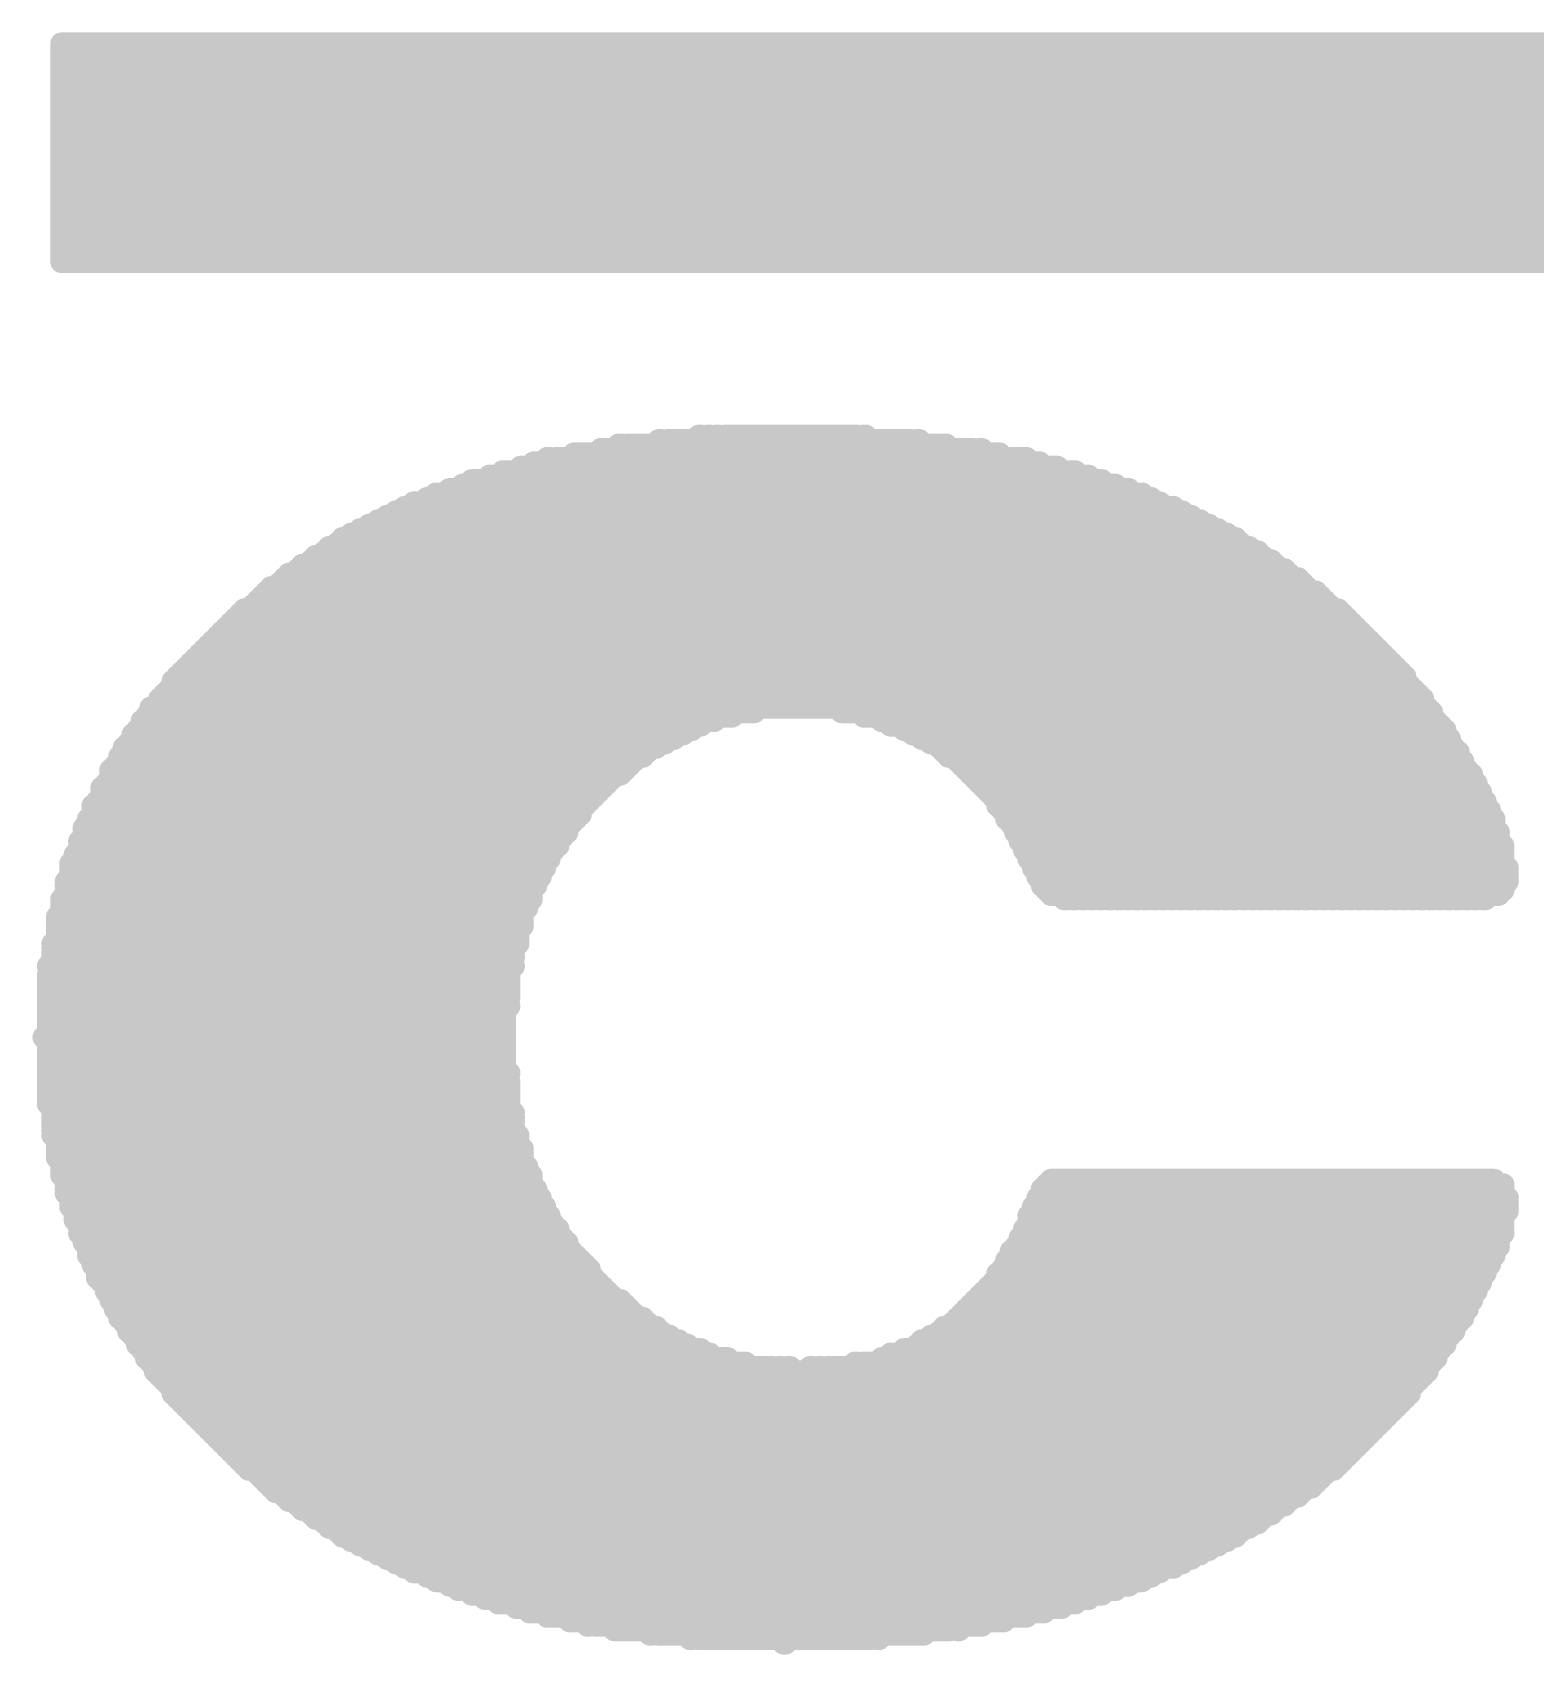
# Model space of a CAD drawing. Extents: x 0 to 127, y 0 to 167.
# Drawn here: x 44.262 to 47.688, y 92.685 to 96.383 of the extents above; entities that cross this region are included whole.
import ezdxf

# ---------------------------------------------------------------- set-up
doc = ezdxf.new("R2010")
doc.units = 0
doc.layers.add('2D_LINE_126', color=222, linetype='CONTINUOUS')

# ---------------------------------------------------------------- blocks, each defined once
blk = doc.blocks.new('SMOOTH_0$0508')
at = {"const_width": 0.0254}
blk.add_lwpolyline([(-0.0127, 0, 1), (0.0127, 0, 1)], format="xyb", close=True, dxfattribs=at)
blk = doc.blocks.new('DRAWING_3017')
at = {"layer": '2D_LINE_126', "const_width": 0.0508}
for points in [[(-1.64592, 3.64744), (8.5598, 3.64744)], [(-1.64592, 3.63728), (8.5598, 3.63728)], [(-1.64592, 3.62712), (8.5598, 3.62712)], [(-1.64592, 3.61696), (8.5598, 3.61696)], [(-1.64592, 3.6068), (8.5598, 3.6068)], [(-1.64592, 3.59664), (8.5598, 3.59664)], [(-1.64592, 3.58648), (8.5598, 3.58648)], [(-1.64592, 3.57632), (8.5598, 3.57632)], [(-1.64592, 3.56616), (8.5598, 3.56616)], [(-1.64592, 3.556), (8.5598, 3.556)], [(-1.64592, 3.54584), (8.5598, 3.54584)], [(-1.64592, 3.53568), (8.5598, 3.53568)], [(-1.64592, 3.52552), (8.5598, 3.52552)], [(-1.64592, 3.51536), (8.5598, 3.51536)], [(-1.64592, 3.5052), (8.5598, 3.5052)], [(-1.64592, 3.49504), (8.5598, 3.49504)], [(-1.64592, 3.48488), (8.5598, 3.48488)], [(-1.64592, 3.47472), (8.5598, 3.47472)], [(-1.64592, 3.46456), (8.5598, 3.46456)], [(-1.64592, 3.4544), (8.5598, 3.4544)], [(-1.64592, 3.44424), (8.5598, 3.44424)], [(-1.64592, 3.43408), (8.5598, 3.43408)], [(-1.64592, 3.42392), (8.5598, 3.42392)], [(-1.64592, 3.41376), (8.5598, 3.41376)], [(-1.64592, 3.4036), (8.5598, 3.4036)], [(-1.64592, 3.39344), (8.5598, 3.39344)], [(-1.64592, 3.38328), (8.5598, 3.38328)], [(-1.64592, 3.37312), (8.5598, 3.37312)], [(-1.64592, 3.36296), (8.5598, 3.36296)], [(-1.64592, 3.3528), (8.5598, 3.3528)], [(-1.64592, 3.34264), (8.5598, 3.34264)], [(-1.64592, 3.33248), (8.5598, 3.33248)], [(-1.64592, 3.32232), (8.5598, 3.32232)], [(-1.64592, 3.31216), (8.5598, 3.31216)], [(-1.64592, 3.302), (8.5598, 3.302)], [(-1.64592, 3.29184), (8.5598, 3.29184)], [(-1.64592, 3.28168), (8.5598, 3.28168)], [(-1.64592, 3.27152), (8.5598, 3.27152)], [(-1.64592, 3.26136), (8.5598, 3.26136)], [(-1.64592, 3.2512), (8.5598, 3.2512)], [(-1.64592, 3.24104), (8.5598, 3.24104)], [(-1.64592, 3.23088), (8.5598, 3.23088)], [(-1.64592, 3.22072), (8.5598, 3.22072)], [(-1.64592, 3.21056), (8.5598, 3.21056)], [(-1.64592, 3.2004), (8.5598, 3.2004)], [(-1.64592, 3.19024), (8.5598, 3.19024)], [(-1.64592, 3.18008), (8.5598, 3.18008)], [(-1.64592, 3.16992), (8.5598, 3.16992)], [(-1.64592, 3.15976), (8.5598, 3.15976)], [(-1.64592, 3.1496), (8.54964, 3.1496)], [(-0.19304, 2.75336), (-0.18796, 2.75336)], [(-0.17272, 2.75336), (-0.16764, 2.75336)], [(-0.1524, 2.75336), (-0.14732, 2.75336)], [(-0.13208, 2.75336), (0.16764, 2.75336)], [(0.18288, 2.75336), (0.18796, 2.75336)], [(-0.47752, 2.71272), (0.49276, 2.71272)], [(-0.41656, 2.72288), (0.4318, 2.72288)], [(-0.37592, 2.73304), (-0.37084, 2.73304)], [(-0.3556, 2.73304), (0.37084, 2.73304)], [(-0.28448, 2.7432), (-0.2794, 2.7432)], [(-0.26416, 2.7432), (0.28956, 2.7432)], [(0.3048, 2.7432), (0.30988, 2.7432)], [(0.44704, 2.72288), (0.45212, 2.72288)], [(-0.59944, 2.68224), (0.62484, 2.68224)], [(-0.56896, 2.6924), (0.5842, 2.6924)], [(-0.53848, 2.70256), (-0.5334, 2.70256)], [(-0.51816, 2.70256), (0.55372, 2.70256)], [(-0.73152, 2.6416), (0.75692, 2.6416)], [(-0.7112, 2.65176), (0.72644, 2.65176)], [(-0.67056, 2.66192), (0.69596, 2.66192)], [(-0.64008, 2.67208), (0.66548, 2.67208)], [(-0.84328, 2.60096), (0.85852, 2.60096)], [(-0.8128, 2.61112), (0.8382, 2.61112)], [(-0.79248, 2.62128), (0.81788, 2.62128)], [(-0.762, 2.63144), (0.7874, 2.63144)], [(-0.90424, 2.57048), (0.92964, 2.57048)], [(-0.88392, 2.58064), (0.90932, 2.58064)], [(-0.8636, 2.5908), (0.889, 2.5908)], [(-0.98552, 2.52984), (1.01092, 2.52984)], [(-0.9652, 2.54), (0.9906, 2.54)], [(-0.94488, 2.55016), (0.97028, 2.55016)], [(-0.92456, 2.56032), (0.94996, 2.56032)], [(-1.03632, 2.49936), (1.06172, 2.49936)], [(-1.016, 2.50952), (1.0414, 2.50952)], [(-1.00584, 2.51968), (1.03124, 2.51968)], [(-1.09728, 2.45872), (1.12268, 2.45872)], [(-1.07696, 2.46888), (1.11252, 2.46888)], [(-1.0668, 2.47904), (1.0922, 2.47904)], [(-1.04648, 2.4892), (1.08204, 2.4892)], [(-1.14808, 2.41808), (1.18364, 2.41808)], [(-1.13792, 2.42824), (1.17348, 2.42824)], [(-1.12776, 2.4384), (1.15316, 2.4384)], [(-1.10744, 2.44856), (1.143, 2.44856)], [(-1.18872, 2.3876), (1.22428, 2.3876)], [(-1.17856, 2.39776), (1.21412, 2.39776)], [(-1.1684, 2.40792), (1.1938, 2.40792)], [(-1.23952, 2.34696), (1.27508, 2.34696)], [(-1.22936, 2.35712), (1.26492, 2.35712)], [(-1.20904, 2.36728), (1.2446, 2.36728)], [(-1.19888, 2.37744), (1.23444, 2.37744)], [(-1.28016, 2.30632), (1.31572, 2.30632)], [(-1.27, 2.31648), (1.30556, 2.31648)], [(-1.25984, 2.32664), (1.2954, 2.32664)], [(-1.24968, 2.3368), (1.28524, 2.3368)], [(-1.31064, 2.27584), (1.3462, 2.27584)], [(-1.30048, 2.286), (1.33604, 2.286)], [(-1.29032, 2.29616), (1.32588, 2.29616)], [(-1.35128, 2.2352), (1.38684, 2.2352)], [(-1.34112, 2.24536), (1.37668, 2.24536)], [(-1.33096, 2.25552), (1.36652, 2.25552)], [(-1.3208, 2.26568), (1.35636, 2.26568)], [(-1.39192, 2.19456), (1.41732, 2.19456)], [(-1.38176, 2.20472), (1.41732, 2.20472)], [(-1.3716, 2.21488), (1.40716, 2.21488)], [(-1.36144, 2.22504), (1.397, 2.22504)], [(-1.41224, 2.16408), (1.4478, 2.16408)], [(-1.40208, 2.17424), (1.43764, 2.17424)], [(-1.39192, 2.1844), (1.42748, 2.1844)], [(-1.44272, 2.1336), (1.46812, 2.1336)], [(-1.44272, 2.12344), (-0.06604, 2.12344)], [(-1.4224, 2.15392), (1.45796, 2.15392)], [(-1.4224, 2.14376), (1.45796, 2.14376)], [(0.13208, 2.12344), (1.47828, 2.12344)], [(-1.4732, 2.0828), (-0.20828, 2.0828)], [(-1.46304, 2.10312), (-0.15748, 2.10312)], [(-1.46304, 2.09296), (-0.18796, 2.09296)], [(-1.45288, 2.11328), (-0.11684, 2.11328)], [(0.18288, 2.11328), (1.47828, 2.11328)], [(0.22352, 2.10312), (1.48844, 2.10312)], [(0.24384, 2.09296), (1.4986, 2.09296)], [(0.27432, 2.0828), (1.50876, 2.0828)], [(-1.49352, 2.05232), (-0.26924, 2.05232)], [(-1.48336, 2.07264), (-0.2286, 2.07264)], [(-1.48336, 2.06248), (-0.24892, 2.06248)], [(0.29464, 2.07264), (1.50876, 2.07264)], [(0.31496, 2.06248), (1.51892, 2.06248)], [(0.33528, 2.05232), (1.51892, 2.05232)], [(-1.51384, 2.02184), (-0.32004, 2.02184)], [(-1.51384, 2.01168), (-0.34036, 2.01168)], [(-1.50368, 2.04216), (-0.28956, 2.04216)], [(-1.50368, 2.032), (-0.30988, 2.032)], [(0.3556, 2.04216), (1.52908, 2.04216)], [(0.36576, 2.032), (1.53924, 2.032)], [(0.37592, 2.02184), (1.53924, 2.02184)], [(0.39624, 2.01168), (1.5494, 2.01168)], [(-1.53416, 1.99136), (-0.36068, 1.99136)], [(-1.53416, 1.9812), (-0.37084, 1.9812)], [(-1.524, 2.00152), (-0.35052, 2.00152)], [(0.4064, 2.00152), (1.5494, 2.00152)], [(0.41656, 1.99136), (1.55956, 1.99136)], [(0.42672, 1.9812), (1.56972, 1.9812)], [(-1.55448, 1.95072), (-0.41148, 1.95072)], [(-1.55448, 1.94056), (-0.42164, 1.94056)], [(-1.54432, 1.96088), (-0.40132, 1.96088)], [(-1.53416, 1.97104), (-0.39116, 1.97104)], [(0.43688, 1.97104), (1.56972, 1.97104)], [(0.44704, 1.96088), (1.57988, 1.96088)], [(0.4572, 1.95072), (1.57988, 1.95072)], [(0.46736, 1.94056), (1.59004, 1.94056)], [(-1.5748, 1.91008), (-0.45212, 1.91008)], [(-1.5748, 1.89992), (-0.46228, 1.89992)], [(-1.56464, 1.92024), (-0.44196, 1.92024)], [(-1.55448, 1.9304), (-0.4318, 1.9304)], [(0.47752, 1.9304), (1.59004, 1.9304)], [(0.48768, 1.92024), (1.6002, 1.92024)], [(0.48768, 1.91008), (1.6002, 1.91008)], [(0.49784, 1.89992), (1.61036, 1.89992)], [(-1.58496, 1.8796), (-0.47244, 1.8796)], [(-1.58496, 1.86944), (-0.4826, 1.86944)], [(-1.5748, 1.88976), (-0.46228, 1.88976)], [(0.508, 1.88976), (1.61036, 1.88976)], [(0.508, 1.8796), (1.62052, 1.8796)], [(0.51816, 1.86944), (1.62052, 1.86944)], [(-1.60528, 1.8288), (-0.51308, 1.8288)], [(-1.59512, 1.85928), (-0.49276, 1.85928)], [(-1.59512, 1.84912), (-0.49276, 1.84912)], [(-1.59512, 1.83896), (-0.50292, 1.83896)], [(0.52832, 1.85928), (1.62052, 1.85928)], [(0.52832, 1.84912), (1.63068, 1.84912)], [(0.53848, 1.83896), (1.63068, 1.83896)], [(0.53848, 1.8288), (1.63068, 1.8288)], [(-1.61544, 1.79832), (-0.5334, 1.79832)], [(-1.61544, 1.78816), (-0.5334, 1.78816)], [(-1.60528, 1.81864), (-0.51308, 1.81864)], [(-1.60528, 1.80848), (-0.52324, 1.80848)], [(0.54864, 1.81864), (1.64084, 1.81864)], [(0.54864, 1.80848), (1.64084, 1.80848)], [(0.5588, 1.79832), (1.64084, 1.79832)], [(0.5588, 1.78816), (1.64084, 1.78816)], [(-1.6256, 1.778), (-0.54356, 1.778)], [(-1.6256, 1.76784), (-0.54356, 1.76784)], [(-1.6256, 1.75768), (-0.55372, 1.75768)], [(0.56896, 1.778), (1.64084, 1.778)], [(0.56896, 1.76784), (1.651, 1.76784)], [(0.57912, 1.75768), (1.651, 1.75768)], [(-1.63576, 1.73736), (-0.56388, 1.73736)], [(-1.63576, 1.7272), (-0.56388, 1.7272)], [(-1.63576, 1.71704), (-0.57404, 1.71704)], [(-1.6256, 1.74752), (-0.55372, 1.74752)], [(0.57912, 1.74752), (1.651, 1.74752)], [(0.58928, 1.73736), (1.651, 1.73736)], [(0.58928, 1.7272), (1.64084, 1.7272)], [(0.59944, 1.71704), (1.64084, 1.71704)], [(-1.64592, 1.69672), (-0.57404, 1.69672)], [(-1.64592, 1.68656), (-0.5842, 1.68656)], [(-1.64592, 1.6764), (-0.5842, 1.6764)], [(-1.63576, 1.70688), (-0.57404, 1.70688)], [(0.6096, 1.70688), (1.63068, 1.70688)], [(0.64008, 1.69672), (0.64516, 1.69672)], [(0.6604, 1.69672), (0.66548, 1.69672)], [(0.68072, 1.69672), (0.6858, 1.69672)], [(0.70104, 1.69672), (0.70612, 1.69672)], [(0.72136, 1.69672), (0.72644, 1.69672)], [(0.74168, 1.69672), (0.74676, 1.69672)], [(0.762, 1.69672), (0.76708, 1.69672)], [(0.78232, 1.69672), (0.7874, 1.69672)], [(0.80264, 1.69672), (0.80772, 1.69672)], [(0.82296, 1.69672), (0.82804, 1.69672)], [(0.84328, 1.69672), (0.84836, 1.69672)], [(0.8636, 1.69672), (0.86868, 1.69672)], [(0.88392, 1.69672), (0.889, 1.69672)], [(0.90424, 1.69672), (0.90932, 1.69672)], [(0.92456, 1.69672), (0.92964, 1.69672)], [(0.94488, 1.69672), (0.94996, 1.69672)], [(0.9652, 1.69672), (0.97028, 1.69672)], [(0.98552, 1.69672), (0.9906, 1.69672)], [(1.00584, 1.69672), (1.01092, 1.69672)], [(1.02616, 1.69672), (1.03124, 1.69672)], [(1.04648, 1.69672), (1.05156, 1.69672)], [(1.0668, 1.69672), (1.07188, 1.69672)], [(1.08712, 1.69672), (1.0922, 1.69672)], [(1.10744, 1.69672), (1.11252, 1.69672)], [(1.12776, 1.69672), (1.13284, 1.69672)], [(1.14808, 1.69672), (1.15316, 1.69672)], [(1.1684, 1.69672), (1.17348, 1.69672)], [(1.18872, 1.69672), (1.1938, 1.69672)], [(1.20904, 1.69672), (1.21412, 1.69672)], [(1.22936, 1.69672), (1.23444, 1.69672)], [(1.24968, 1.69672), (1.25476, 1.69672)], [(1.27, 1.69672), (1.27508, 1.69672)], [(1.29032, 1.69672), (1.2954, 1.69672)], [(1.31064, 1.69672), (1.31572, 1.69672)], [(1.33096, 1.69672), (1.33604, 1.69672)], [(1.35128, 1.69672), (1.35636, 1.69672)], [(1.3716, 1.69672), (1.37668, 1.69672)], [(1.39192, 1.69672), (1.397, 1.69672)], [(1.41224, 1.69672), (1.41732, 1.69672)], [(1.43256, 1.69672), (1.43764, 1.69672)], [(1.45288, 1.69672), (1.45796, 1.69672)], [(1.4732, 1.69672), (1.47828, 1.69672)], [(1.49352, 1.69672), (1.4986, 1.69672)], [(1.51384, 1.69672), (1.51892, 1.69672)], [(1.53416, 1.69672), (1.53924, 1.69672)], [(1.55448, 1.69672), (1.55956, 1.69672)], [(1.5748, 1.69672), (1.57988, 1.69672)], [(1.59512, 1.69672), (1.6002, 1.69672)], [(-1.65608, 1.65608), (-0.59436, 1.65608)], [(-1.65608, 1.64592), (-0.59436, 1.64592)], [(-1.64592, 1.66624), (-0.59436, 1.66624)], [(-1.65608, 1.63576), (-0.59436, 1.63576)], [(-1.65608, 1.6256), (-0.60452, 1.6256)], [(-1.65608, 1.61544), (-0.60452, 1.61544)], [(-1.65608, 1.60528), (-0.60452, 1.60528)], [(-1.66624, 1.59512), (-0.60452, 1.59512)], [(-1.66624, 1.58496), (-0.61468, 1.58496)], [(-1.66624, 1.5748), (-0.61468, 1.5748)], [(-1.6764, 1.54432), (-0.61468, 1.54432)], [(-1.66624, 1.56464), (-0.61468, 1.56464)], [(-1.66624, 1.55448), (-0.62484, 1.55448)], [(-1.66624, 1.53416), (-0.62484, 1.53416)], [(-1.6764, 1.524), (-0.62484, 1.524)], [(-1.6764, 1.51384), (-0.62484, 1.51384)], [(-1.6764, 1.50368), (-0.62484, 1.50368)], [(-1.6764, 1.49352), (-0.62484, 1.49352)], [(-1.6764, 1.48336), (-0.62484, 1.48336)], [(-1.6764, 1.4732), (-0.62484, 1.4732)], [(-1.6764, 1.46304), (-0.635, 1.46304)], [(-1.6764, 1.45288), (-0.62484, 1.45288)], [(-1.6764, 1.44272), (-0.635, 1.44272)], [(-1.6764, 1.43256), (-0.635, 1.43256)], [(-1.6764, 1.4224), (-0.635, 1.4224)], [(-1.68656, 1.38176), (-0.635, 1.38176)], [(-1.6764, 1.41224), (-0.635, 1.41224)], [(-1.6764, 1.40208), (-0.635, 1.40208)], [(-1.6764, 1.39192), (-0.635, 1.39192)], [(-1.6764, 1.3716), (-0.635, 1.3716)], [(-1.6764, 1.36144), (-0.635, 1.36144)], [(-1.6764, 1.35128), (-0.635, 1.35128)], [(-1.6764, 1.34112), (-0.635, 1.34112)], [(-1.6764, 1.33096), (-0.635, 1.33096)], [(-1.6764, 1.3208), (-0.635, 1.3208)], [(-1.6764, 1.31064), (-0.635, 1.31064)], [(-1.6764, 1.30048), (-0.62484, 1.30048)], [(-1.6764, 1.29032), (-0.635, 1.29032)], [(-1.6764, 1.28016), (-0.62484, 1.28016)], [(-1.6764, 1.27), (-0.62484, 1.27)], [(-1.6764, 1.25984), (-0.62484, 1.25984)], [(-1.6764, 1.24968), (-0.62484, 1.24968)], [(-1.6764, 1.23952), (-0.62484, 1.23952)], [(-1.6764, 1.22936), (-0.62484, 1.22936)], [(-1.66624, 1.2192), (-0.62484, 1.2192)], [(-1.66624, 1.20904), (-0.61468, 1.20904)], [(-1.66624, 1.19888), (-0.61468, 1.19888)], [(-1.66624, 1.18872), (-0.61468, 1.18872)], [(-1.66624, 1.17856), (-0.61468, 1.17856)], [(-1.66624, 1.1684), (-0.61468, 1.1684)], [(-1.66624, 1.15824), (-0.60452, 1.15824)], [(-1.65608, 1.14808), (-0.60452, 1.14808)], [(-1.65608, 1.13792), (-0.60452, 1.13792)], [(-1.65608, 1.12776), (-0.59436, 1.12776)], [(-1.65608, 1.1176), (-0.59436, 1.1176)], [(-1.65608, 1.10744), (-0.59436, 1.10744)], [(-1.64592, 1.09728), (-0.59436, 1.09728)], [(-1.64592, 1.08712), (-0.5842, 1.08712)], [(-1.64592, 1.07696), (-0.5842, 1.07696)], [(-1.64592, 1.0668), (-0.57404, 1.0668)], [(-1.63576, 1.05664), (-0.57404, 1.05664)], [(0.6096, 1.05664), (1.62052, 1.05664)], [(-1.63576, 1.04648), (-0.57404, 1.04648)], [(-1.63576, 1.03632), (-0.56388, 1.03632)], [(-1.63576, 1.02616), (-0.56388, 1.02616)], [(-1.6256, 1.016), (-0.55372, 1.016)], [(0.57912, 1.016), (1.651, 1.016)], [(0.58928, 1.03632), (1.64084, 1.03632)], [(0.58928, 1.02616), (1.64084, 1.02616)], [(0.59944, 1.04648), (1.64084, 1.04648)], [(-1.6256, 1.00584), (-0.55372, 1.00584)], [(-1.6256, 0.99568), (-0.54356, 0.99568)], [(-1.61544, 0.98552), (-0.54356, 0.98552)], [(-1.61544, 0.97536), (-0.5334, 0.97536)], [(0.5588, 0.97536), (1.64084, 0.97536)], [(0.56896, 0.99568), (1.651, 0.99568)], [(0.56896, 0.98552), (1.651, 0.98552)], [(0.57912, 1.00584), (1.651, 1.00584)], [(-1.61544, 0.9652), (-0.5334, 0.9652)], [(-1.60528, 0.95504), (-0.52324, 0.95504)], [(-1.60528, 0.94488), (-0.51308, 0.94488)], [(0.54864, 0.94488), (1.64084, 0.94488)], [(0.5588, 0.9652), (1.64084, 0.9652)], [(0.5588, 0.95504), (1.64084, 0.95504)], [(-1.60528, 0.93472), (-0.51308, 0.93472)], [(-1.59512, 0.92456), (-0.50292, 0.92456)], [(-1.59512, 0.9144), (-0.49276, 0.9144)], [(-1.58496, 0.90424), (-0.49276, 0.90424)], [(0.52832, 0.90424), (1.63068, 0.90424)], [(0.53848, 0.92456), (1.63068, 0.92456)], [(0.53848, 0.9144), (1.63068, 0.9144)], [(0.54864, 0.93472), (1.64084, 0.93472)], [(-1.58496, 0.89408), (-0.4826, 0.89408)], [(-1.58496, 0.88392), (-0.47244, 0.88392)], [(-1.5748, 0.87376), (-0.46228, 0.87376)], [(-1.5748, 0.8636), (-0.45212, 0.8636)], [(0.508, 0.87376), (1.61036, 0.87376)], [(0.508, 0.8636), (1.61036, 0.8636)], [(0.51816, 0.89408), (1.62052, 0.89408)], [(0.51816, 0.88392), (1.62052, 0.88392)], [(-1.56464, 0.85344), (-0.44196, 0.85344)], [(-1.56464, 0.84328), (-0.44196, 0.84328)], [(-1.56464, 0.83312), (-0.4318, 0.83312)], [(0.48768, 0.84328), (1.6002, 0.84328)], [(0.48768, 0.83312), (1.59004, 0.83312)], [(0.49784, 0.85344), (1.6002, 0.85344)], [(-1.55448, 0.82296), (-0.42164, 0.82296)], [(-1.54432, 0.8128), (-0.41148, 0.8128)], [(-1.54432, 0.80264), (-0.40132, 0.80264)], [(-1.53416, 0.79248), (-0.39116, 0.79248)], [(0.44704, 0.79248), (1.56972, 0.79248)], [(0.4572, 0.80264), (1.57988, 0.80264)], [(0.46736, 0.8128), (1.57988, 0.8128)], [(0.47752, 0.82296), (1.59004, 0.82296)], [(-1.53416, 0.78232), (-0.37084, 0.78232)], [(-1.524, 0.77216), (-0.36068, 0.77216)], [(-1.524, 0.762), (-0.35052, 0.762)], [(-1.51384, 0.75184), (-0.34036, 0.75184)], [(0.4064, 0.75184), (1.5494, 0.75184)], [(0.41656, 0.762), (1.55956, 0.762)], [(0.42672, 0.77216), (1.55956, 0.77216)], [(0.43688, 0.78232), (1.56972, 0.78232)], [(-1.51384, 0.74168), (-0.32004, 0.74168)], [(-1.50368, 0.73152), (-0.30988, 0.73152)], [(-1.49352, 0.72136), (-0.28956, 0.72136)], [(0.36576, 0.72136), (1.52908, 0.72136)], [(0.38608, 0.73152), (1.53924, 0.73152)], [(0.39624, 0.74168), (1.5494, 0.74168)], [(-1.49352, 0.7112), (-0.2794, 0.7112)], [(-1.48336, 0.70104), (-0.25908, 0.70104)], [(-1.4732, 0.69088), (-0.23876, 0.69088)], [(-1.4732, 0.68072), (-0.21844, 0.68072)], [(0.3048, 0.68072), (1.50876, 0.68072)], [(0.31496, 0.69088), (1.50876, 0.69088)], [(0.33528, 0.70104), (1.51892, 0.70104)], [(0.3556, 0.7112), (1.52908, 0.7112)], [(-1.46304, 0.67056), (-0.18796, 0.67056)], [(-1.45288, 0.6604), (-0.16764, 0.6604)], [(-1.45288, 0.65024), (-0.127, 0.65024)], [(0.22352, 0.65024), (1.48844, 0.65024)], [(0.24384, 0.6604), (1.48844, 0.6604)], [(0.27432, 0.67056), (1.4986, 0.67056)], [(-1.44272, 0.64008), (-0.08636, 0.64008)], [(-1.43256, 0.62992), (-0.0254, 0.62992)], [(-1.43256, 0.61976), (1.46812, 0.61976)], [(-1.4224, 0.6096), (1.45796, 0.6096)], [(-0.01016, 0.62992), (-0.00508, 0.62992)], [(0.01016, 0.62992), (0.01524, 0.62992)], [(0.06096, 0.62992), (0.06604, 0.62992)], [(0.08128, 0.62992), (0.08636, 0.62992)], [(0.1016, 0.62992), (1.46812, 0.62992)], [(0.16256, 0.64008), (0.16764, 0.64008)], [(0.18288, 0.64008), (1.47828, 0.64008)], [(-1.41224, 0.59944), (1.4478, 0.59944)], [(-1.40208, 0.58928), (1.43764, 0.58928)], [(-1.39192, 0.57912), (1.42748, 0.57912)], [(-1.39192, 0.56896), (1.42748, 0.56896)], [(-1.38176, 0.5588), (1.41732, 0.5588)], [(-1.3716, 0.54864), (1.40716, 0.54864)], [(-1.36144, 0.53848), (1.397, 0.53848)], [(-1.35128, 0.52832), (1.38684, 0.52832)], [(-1.34112, 0.51816), (1.37668, 0.51816)], [(-1.33096, 0.508), (1.36652, 0.508)], [(-1.3208, 0.49784), (1.35636, 0.49784)], [(-1.31064, 0.48768), (1.3462, 0.48768)], [(-1.30048, 0.47752), (1.33604, 0.47752)], [(-1.29032, 0.46736), (1.32588, 0.46736)], [(-1.28016, 0.4572), (1.31572, 0.4572)], [(-1.27, 0.44704), (1.30556, 0.44704)], [(-1.25984, 0.43688), (1.2954, 0.43688)], [(-1.24968, 0.42672), (1.28524, 0.42672)], [(-1.23952, 0.41656), (1.27508, 0.41656)], [(-1.22936, 0.4064), (1.26492, 0.4064)], [(-1.2192, 0.39624), (1.25476, 0.39624)], [(-1.19888, 0.38608), (1.23444, 0.38608)], [(-1.18872, 0.37592), (1.22428, 0.37592)], [(-1.17856, 0.36576), (1.21412, 0.36576)], [(-1.1684, 0.3556), (1.20396, 0.3556)], [(-1.15824, 0.34544), (1.18364, 0.34544)], [(-1.13792, 0.33528), (1.17348, 0.33528)], [(-1.12776, 0.32512), (1.15316, 0.32512)], [(-1.10744, 0.31496), (1.143, 0.31496)], [(-1.09728, 0.3048), (1.12268, 0.3048)], [(-1.07696, 0.29464), (1.11252, 0.29464)], [(-1.0668, 0.28448), (1.0922, 0.28448)], [(-1.04648, 0.27432), (1.08204, 0.27432)], [(-1.03632, 0.26416), (1.06172, 0.26416)], [(-1.016, 0.254), (1.0414, 0.254)], [(-1.00584, 0.24384), (1.03124, 0.24384)], [(-0.98552, 0.23368), (1.01092, 0.23368)], [(-0.9652, 0.22352), (0.9906, 0.22352)], [(-0.94488, 0.21336), (0.97028, 0.21336)], [(-0.92456, 0.2032), (0.94996, 0.2032)], [(-0.90424, 0.19304), (0.92964, 0.19304)], [(-0.88392, 0.18288), (0.90932, 0.18288)], [(-0.8636, 0.17272), (0.889, 0.17272)], [(-0.84328, 0.16256), (0.85852, 0.16256)], [(-0.8128, 0.1524), (0.8382, 0.1524)], [(-0.79248, 0.14224), (0.81788, 0.14224)], [(-0.762, 0.13208), (0.7874, 0.13208)], [(-0.74168, 0.12192), (0.75692, 0.12192)], [(-0.7112, 0.11176), (0.72644, 0.11176)], [(-0.68072, 0.1016), (0.69596, 0.1016)], [(-0.65024, 0.09144), (0.66548, 0.09144)], [(-0.6096, 0.08128), (0.635, 0.08128)], [(-0.57912, 0.07112), (0.59436, 0.07112)], [(-0.53848, 0.06096), (0.55372, 0.06096)], [(-0.48768, 0.0508), (0.50292, 0.0508)], [(-0.44704, 0.04064), (-0.44196, 0.04064)], [(-0.42672, 0.04064), (0.45212, 0.04064)], [(-0.38608, 0.03048), (0.381, 0.03048)], [(-0.3048, 0.02032), (-0.29972, 0.02032)], [(-0.28448, 0.02032), (0.32004, 0.02032)], [(0.39624, 0.03048), (0.40132, 0.03048)], [(-0.21336, 0.01016), (-0.20828, 0.01016)], [(-0.19304, 0.01016), (0.19812, 0.01016)], [(0, 0), (0.00508, 0)], [(0.21336, 0.01016), (0.21844, 0.01016)]]:
    blk.add_lwpolyline(points, dxfattribs=at)
at = {"layer": '2D_LINE_126'}
for p in [(-1.64592, 3.64744), (-1.64592, 3.63728), (-1.64592, 3.62712), (-1.64592, 3.61696), (-1.64592, 3.6068), (-1.64592, 3.59664), (-1.64592, 3.58648), (-1.64592, 3.57632), (-1.64592, 3.56616), (-1.64592, 3.556), (-1.64592, 3.54584), (-1.64592, 3.53568), (-1.64592, 3.52552), (-1.64592, 3.51536), (-1.64592, 3.5052), (-1.64592, 3.49504), (-1.64592, 3.48488), (-1.64592, 3.47472), (-1.64592, 3.46456), (-1.64592, 3.4544), (-1.64592, 3.44424), (-1.64592, 3.43408), (-1.64592, 3.42392), (-1.64592, 3.41376), (-1.64592, 3.4036), (-1.64592, 3.39344), (-1.64592, 3.38328), (-1.64592, 3.37312), (-1.64592, 3.36296), (-1.64592, 3.3528), (-1.64592, 3.34264), (-1.64592, 3.33248), (-1.64592, 3.32232), (-1.64592, 3.31216), (-1.64592, 3.302), (-1.64592, 3.29184), (-1.64592, 3.28168), (-1.64592, 3.27152), (-1.64592, 3.26136), (-1.64592, 3.2512), (-1.64592, 3.24104), (-1.64592, 3.23088), (-1.64592, 3.22072), (-1.64592, 3.21056), (-1.64592, 3.2004), (-1.64592, 3.19024), (-1.64592, 3.18008), (-1.64592, 3.16992), (-1.64592, 3.15976), (-1.64592, 3.1496), (-0.19304, 2.75336), (-0.18796, 2.75336), (-0.17272, 2.75336), (-0.16764, 2.75336), (-0.1524, 2.75336), (-0.14732, 2.75336), (-0.13208, 2.75336), (0.16764, 2.75336), (0.18288, 2.75336), (0.18796, 2.75336), (-0.47752, 2.71272), (-0.41656, 2.72288), (-0.37592, 2.73304), (-0.37084, 2.73304), (-0.3556, 2.73304), (-0.28448, 2.7432), (-0.2794, 2.7432), (-0.26416, 2.7432), (0.28956, 2.7432), (0.3048, 2.7432), (0.30988, 2.7432), (0.37084, 2.73304), (0.4318, 2.72288), (0.44704, 2.72288), (0.45212, 2.72288), (0.49276, 2.71272), (-0.59944, 2.68224), (-0.56896, 2.6924), (-0.53848, 2.70256), (-0.5334, 2.70256), (-0.51816, 2.70256), (0.55372, 2.70256), (0.5842, 2.6924), (0.62484, 2.68224), (-0.73152, 2.6416), (-0.7112, 2.65176), (-0.67056, 2.66192), (-0.64008, 2.67208), (0.66548, 2.67208), (0.69596, 2.66192), (0.72644, 2.65176), (0.75692, 2.6416), (-0.84328, 2.60096), (-0.8128, 2.61112), (-0.79248, 2.62128), (-0.762, 2.63144), (0.7874, 2.63144), (0.81788, 2.62128), (0.8382, 2.61112), (0.85852, 2.60096), (-0.90424, 2.57048), (-0.88392, 2.58064), (-0.8636, 2.5908), (0.889, 2.5908), (0.90932, 2.58064), (0.92964, 2.57048), (-0.98552, 2.52984), (-0.9652, 2.54), (-0.94488, 2.55016), (-0.92456, 2.56032), (0.94996, 2.56032), (0.97028, 2.55016), (0.9906, 2.54), (1.01092, 2.52984), (-1.03632, 2.49936), (-1.016, 2.50952), (-1.00584, 2.51968), (1.03124, 2.51968), (1.0414, 2.50952), (1.06172, 2.49936), (-1.09728, 2.45872), (-1.07696, 2.46888), (-1.0668, 2.47904), (-1.04648, 2.4892), (1.08204, 2.4892), (1.0922, 2.47904), (1.11252, 2.46888), (1.12268, 2.45872), (-1.14808, 2.41808), (-1.13792, 2.42824), (-1.12776, 2.4384), (-1.10744, 2.44856), (1.143, 2.44856), (1.15316, 2.4384), (1.17348, 2.42824), (1.18364, 2.41808), (-1.18872, 2.3876), (-1.17856, 2.39776), (-1.1684, 2.40792), (1.1938, 2.40792), (1.21412, 2.39776), (1.22428, 2.3876), (-1.23952, 2.34696), (-1.22936, 2.35712), (-1.20904, 2.36728), (-1.19888, 2.37744), (1.23444, 2.37744), (1.2446, 2.36728), (1.26492, 2.35712), (1.27508, 2.34696), (-1.28016, 2.30632), (-1.27, 2.31648), (-1.25984, 2.32664), (-1.24968, 2.3368), (1.28524, 2.3368), (1.2954, 2.32664), (1.30556, 2.31648), (1.31572, 2.30632), (-1.31064, 2.27584), (-1.30048, 2.286), (-1.29032, 2.29616), (1.32588, 2.29616), (1.33604, 2.286), (1.3462, 2.27584), (-1.35128, 2.2352), (-1.34112, 2.24536), (-1.33096, 2.25552), (-1.3208, 2.26568), (1.35636, 2.26568), (1.36652, 2.25552), (1.37668, 2.24536), (1.38684, 2.2352), (-1.39192, 2.19456), (-1.38176, 2.20472), (-1.3716, 2.21488), (-1.36144, 2.22504), (1.397, 2.22504), (1.40716, 2.21488), (1.41732, 2.20472), (1.41732, 2.19456), (-1.41224, 2.16408), (-1.40208, 2.17424), (-1.39192, 2.1844), (1.42748, 2.1844), (1.43764, 2.17424), (1.4478, 2.16408), (-1.44272, 2.1336), (-1.44272, 2.12344), (-1.4224, 2.15392), (-1.4224, 2.14376), (-0.06604, 2.12344), (0.13208, 2.12344), (1.45796, 2.15392), (1.45796, 2.14376), (1.46812, 2.1336), (1.47828, 2.12344), (-1.4732, 2.0828), (-1.46304, 2.10312), (-1.46304, 2.09296), (-1.45288, 2.11328), (-0.20828, 2.0828), (-0.18796, 2.09296), (-0.15748, 2.10312), (-0.11684, 2.11328), (0.18288, 2.11328), (0.22352, 2.10312), (0.24384, 2.09296), (0.27432, 2.0828), (1.47828, 2.11328), (1.48844, 2.10312), (1.4986, 2.09296), (1.50876, 2.0828), (-1.49352, 2.05232), (-1.48336, 2.07264), (-1.48336, 2.06248), (-0.26924, 2.05232), (-0.24892, 2.06248), (-0.2286, 2.07264), (0.29464, 2.07264), (0.31496, 2.06248), (0.33528, 2.05232), (1.50876, 2.07264), (1.51892, 2.06248), (1.51892, 2.05232), (-1.51384, 2.02184), (-1.51384, 2.01168), (-1.50368, 2.04216), (-1.50368, 2.032), (-0.34036, 2.01168), (-0.32004, 2.02184), (-0.30988, 2.032), (-0.28956, 2.04216), (0.3556, 2.04216), (0.36576, 2.032), (0.37592, 2.02184), (0.39624, 2.01168), (1.52908, 2.04216), (1.53924, 2.032), (1.53924, 2.02184), (1.5494, 2.01168), (-1.53416, 1.99136), (-1.53416, 1.9812), (-1.524, 2.00152), (-0.37084, 1.9812), (-0.36068, 1.99136), (-0.35052, 2.00152), (0.4064, 2.00152), (0.41656, 1.99136), (0.42672, 1.9812), (1.5494, 2.00152), (1.55956, 1.99136), (1.56972, 1.9812), (-1.55448, 1.95072), (-1.55448, 1.94056), (-1.54432, 1.96088), (-1.53416, 1.97104), (-0.42164, 1.94056), (-0.41148, 1.95072), (-0.40132, 1.96088), (-0.39116, 1.97104), (0.43688, 1.97104), (0.44704, 1.96088), (0.4572, 1.95072), (0.46736, 1.94056), (1.56972, 1.97104), (1.57988, 1.96088), (1.57988, 1.95072), (1.59004, 1.94056), (-1.5748, 1.91008), (-1.5748, 1.89992), (-1.56464, 1.92024), (-1.55448, 1.9304), (-0.46228, 1.89992), (-0.45212, 1.91008), (-0.44196, 1.92024), (-0.4318, 1.9304), (0.47752, 1.9304), (0.48768, 1.92024), (0.48768, 1.91008), (0.49784, 1.89992), (1.59004, 1.9304), (1.6002, 1.92024), (1.6002, 1.91008), (1.61036, 1.89992), (-1.58496, 1.8796), (-1.58496, 1.86944), (-1.5748, 1.88976), (-0.4826, 1.86944), (-0.47244, 1.8796), (-0.46228, 1.88976), (0.508, 1.88976), (0.508, 1.8796), (0.51816, 1.86944), (1.61036, 1.88976), (1.62052, 1.8796), (1.62052, 1.86944), (-1.60528, 1.8288), (-1.59512, 1.85928), (-1.59512, 1.84912), (-1.59512, 1.83896), (-0.51308, 1.8288), (-0.50292, 1.83896), (-0.49276, 1.85928), (-0.49276, 1.84912), (0.52832, 1.85928), (0.52832, 1.84912), (0.53848, 1.83896), (0.53848, 1.8288), (1.62052, 1.85928), (1.63068, 1.84912), (1.63068, 1.83896), (1.63068, 1.8288), (-1.61544, 1.79832), (-1.61544, 1.78816), (-1.60528, 1.81864), (-1.60528, 1.80848), (-0.5334, 1.79832), (-0.5334, 1.78816), (-0.52324, 1.80848), (-0.51308, 1.81864), (0.54864, 1.81864), (0.54864, 1.80848), (0.5588, 1.79832), (0.5588, 1.78816), (1.64084, 1.81864), (1.64084, 1.80848), (1.64084, 1.79832), (1.64084, 1.78816), (-1.6256, 1.778), (-1.6256, 1.76784), (-1.6256, 1.75768), (-0.55372, 1.75768), (-0.54356, 1.778), (-0.54356, 1.76784), (0.56896, 1.778), (0.56896, 1.76784), (0.57912, 1.75768), (1.64084, 1.778), (1.651, 1.76784), (1.651, 1.75768), (-1.63576, 1.73736), (-1.63576, 1.7272), (-1.63576, 1.71704), (-1.6256, 1.74752), (-0.57404, 1.71704), (-0.56388, 1.73736), (-0.56388, 1.7272), (-0.55372, 1.74752), (0.57912, 1.74752), (0.58928, 1.73736), (0.58928, 1.7272), (0.59944, 1.71704), (1.64084, 1.7272), (1.64084, 1.71704), (1.651, 1.74752), (1.651, 1.73736), (-1.64592, 1.69672), (-1.64592, 1.68656), (-1.64592, 1.6764), (-1.63576, 1.70688), (-0.5842, 1.68656), (-0.5842, 1.6764), (-0.57404, 1.70688), (-0.57404, 1.69672), (0.6096, 1.70688), (0.64008, 1.69672), (0.64516, 1.69672), (0.6604, 1.69672), (0.66548, 1.69672), (0.68072, 1.69672), (0.6858, 1.69672), (0.70104, 1.69672), (0.70612, 1.69672), (0.72136, 1.69672), (0.72644, 1.69672), (0.74168, 1.69672), (0.74676, 1.69672), (0.762, 1.69672), (0.76708, 1.69672), (0.78232, 1.69672), (0.7874, 1.69672), (0.80264, 1.69672), (0.80772, 1.69672), (0.82296, 1.69672), (0.82804, 1.69672), (0.84328, 1.69672), (0.84836, 1.69672), (0.8636, 1.69672), (0.86868, 1.69672), (0.88392, 1.69672), (0.889, 1.69672), (0.90424, 1.69672), (0.90932, 1.69672), (0.92456, 1.69672), (0.92964, 1.69672), (0.94488, 1.69672), (0.94996, 1.69672), (0.9652, 1.69672), (0.97028, 1.69672), (0.98552, 1.69672), (0.9906, 1.69672), (1.00584, 1.69672), (1.01092, 1.69672), (1.02616, 1.69672), (1.03124, 1.69672), (1.04648, 1.69672), (1.05156, 1.69672), (1.0668, 1.69672), (1.07188, 1.69672), (1.08712, 1.69672), (1.0922, 1.69672), (1.10744, 1.69672), (1.11252, 1.69672), (1.12776, 1.69672), (1.13284, 1.69672), (1.14808, 1.69672), (1.15316, 1.69672), (1.1684, 1.69672), (1.17348, 1.69672), (1.18872, 1.69672), (1.1938, 1.69672), (1.20904, 1.69672), (1.21412, 1.69672), (1.22936, 1.69672), (1.23444, 1.69672), (1.24968, 1.69672), (1.25476, 1.69672), (1.27, 1.69672), (1.27508, 1.69672), (1.29032, 1.69672), (1.2954, 1.69672), (1.31064, 1.69672), (1.31572, 1.69672), (1.33096, 1.69672), (1.33604, 1.69672), (1.35128, 1.69672), (1.35636, 1.69672), (1.3716, 1.69672), (1.37668, 1.69672), (1.39192, 1.69672), (1.397, 1.69672), (1.41224, 1.69672), (1.41732, 1.69672), (1.43256, 1.69672), (1.43764, 1.69672), (1.45288, 1.69672), (1.45796, 1.69672), (1.4732, 1.69672), (1.47828, 1.69672), (1.49352, 1.69672), (1.4986, 1.69672), (1.51384, 1.69672), (1.51892, 1.69672), (1.53416, 1.69672), (1.53924, 1.69672), (1.55448, 1.69672), (1.55956, 1.69672), (1.5748, 1.69672), (1.57988, 1.69672), (1.59512, 1.69672), (1.6002, 1.69672), (1.63068, 1.70688), (-1.65608, 1.65608), (-1.65608, 1.64592), (-1.64592, 1.66624), (-0.59436, 1.66624), (-0.59436, 1.65608), (-0.59436, 1.64592), (-1.65608, 1.63576), (-1.65608, 1.6256), (-1.65608, 1.61544), (-1.65608, 1.60528), (-0.60452, 1.6256), (-0.60452, 1.61544), (-0.60452, 1.60528), (-0.59436, 1.63576), (-1.66624, 1.59512), (-1.66624, 1.58496), (-1.66624, 1.5748), (-0.61468, 1.58496), (-0.61468, 1.5748), (-0.60452, 1.59512), (-1.6764, 1.54432), (-1.66624, 1.56464), (-1.66624, 1.55448), (-1.66624, 1.53416), (-0.62484, 1.55448), (-0.62484, 1.53416), (-0.61468, 1.56464), (-0.61468, 1.54432), (-1.6764, 1.524), (-1.6764, 1.51384), (-1.6764, 1.50368), (-1.6764, 1.49352), (-0.62484, 1.524), (-0.62484, 1.51384), (-0.62484, 1.50368), (-0.62484, 1.49352), (-1.6764, 1.48336), (-1.6764, 1.4732), (-1.6764, 1.46304), (-0.635, 1.46304), (-0.62484, 1.48336), (-0.62484, 1.4732), (-1.6764, 1.45288), (-1.6764, 1.44272), (-1.6764, 1.43256), (-1.6764, 1.4224), (-0.635, 1.44272), (-0.635, 1.43256), (-0.635, 1.4224), (-0.62484, 1.45288), (-1.68656, 1.38176), (-1.6764, 1.41224), (-1.6764, 1.40208), (-1.6764, 1.39192), (-0.635, 1.41224), (-0.635, 1.40208), (-0.635, 1.39192), (-0.635, 1.38176), (-1.6764, 1.3716), (-1.6764, 1.36144), (-1.6764, 1.35128), (-0.635, 1.3716), (-0.635, 1.36144), (-0.635, 1.35128), (-1.6764, 1.34112), (-1.6764, 1.33096), (-1.6764, 1.3208), (-1.6764, 1.31064), (-0.635, 1.34112), (-0.635, 1.33096), (-0.635, 1.3208), (-0.635, 1.31064), (-1.6764, 1.30048), (-1.6764, 1.29032), (-1.6764, 1.28016), (-1.6764, 1.27), (-0.635, 1.29032), (-0.62484, 1.30048), (-0.62484, 1.28016), (-0.62484, 1.27), (-1.6764, 1.25984), (-1.6764, 1.24968), (-1.6764, 1.23952), (-0.62484, 1.25984), (-0.62484, 1.24968), (-0.62484, 1.23952), (-1.6764, 1.22936), (-1.66624, 1.2192), (-1.66624, 1.20904), (-1.66624, 1.19888), (-0.62484, 1.22936), (-0.62484, 1.2192), (-0.61468, 1.20904), (-0.61468, 1.19888), (-1.66624, 1.18872), (-1.66624, 1.17856), (-1.66624, 1.1684), (-1.66624, 1.15824), (-0.61468, 1.18872), (-0.61468, 1.17856), (-0.61468, 1.1684), (-0.60452, 1.15824), (-1.65608, 1.14808), (-1.65608, 1.13792), (-1.65608, 1.12776), (-0.60452, 1.14808), (-0.60452, 1.13792), (-0.59436, 1.12776), (-1.65608, 1.1176), (-1.65608, 1.10744), (-1.64592, 1.09728), (-1.64592, 1.08712), (-0.59436, 1.1176), (-0.59436, 1.10744), (-0.59436, 1.09728), (-0.5842, 1.08712), (-1.64592, 1.07696), (-1.64592, 1.0668), (-1.63576, 1.05664), (-0.5842, 1.07696), (-0.57404, 1.0668), (-0.57404, 1.05664), (0.6096, 1.05664), (1.62052, 1.05664), (-1.63576, 1.04648), (-1.63576, 1.03632), (-1.63576, 1.02616), (-1.6256, 1.016), (-0.57404, 1.04648), (-0.56388, 1.03632), (-0.56388, 1.02616), (-0.55372, 1.016), (0.57912, 1.016), (0.58928, 1.03632), (0.58928, 1.02616), (0.59944, 1.04648), (1.64084, 1.04648), (1.64084, 1.03632), (1.64084, 1.02616), (1.651, 1.016), (-1.6256, 1.00584), (-1.6256, 0.99568), (-1.61544, 0.98552), (-1.61544, 0.97536), (-0.55372, 1.00584), (-0.54356, 0.99568), (-0.54356, 0.98552), (-0.5334, 0.97536), (0.5588, 0.97536), (0.56896, 0.99568), (0.56896, 0.98552), (0.57912, 1.00584), (1.64084, 0.97536), (1.651, 1.00584), (1.651, 0.99568), (1.651, 0.98552), (-1.61544, 0.9652), (-1.60528, 0.95504), (-1.60528, 0.94488), (-0.5334, 0.9652), (-0.52324, 0.95504), (-0.51308, 0.94488), (0.54864, 0.94488), (0.5588, 0.9652), (0.5588, 0.95504), (1.64084, 0.9652), (1.64084, 0.95504), (1.64084, 0.94488), (-1.60528, 0.93472), (-1.59512, 0.92456), (-1.59512, 0.9144), (-1.58496, 0.90424), (-0.51308, 0.93472), (-0.50292, 0.92456), (-0.49276, 0.9144), (-0.49276, 0.90424), (0.52832, 0.90424), (0.53848, 0.92456), (0.53848, 0.9144), (0.54864, 0.93472), (1.63068, 0.92456), (1.63068, 0.9144), (1.63068, 0.90424), (1.64084, 0.93472), (-1.58496, 0.89408), (-1.58496, 0.88392), (-1.5748, 0.87376), (-1.5748, 0.8636), (-0.4826, 0.89408), (-0.47244, 0.88392), (-0.46228, 0.87376), (-0.45212, 0.8636), (0.508, 0.87376), (0.508, 0.8636), (0.51816, 0.89408), (0.51816, 0.88392), (1.61036, 0.87376), (1.61036, 0.8636), (1.62052, 0.89408), (1.62052, 0.88392), (-1.56464, 0.85344), (-1.56464, 0.84328), (-1.56464, 0.83312), (-0.44196, 0.85344), (-0.44196, 0.84328), (-0.4318, 0.83312), (0.48768, 0.84328), (0.48768, 0.83312), (0.49784, 0.85344), (1.59004, 0.83312), (1.6002, 0.85344), (1.6002, 0.84328), (-1.55448, 0.82296), (-1.54432, 0.8128), (-1.54432, 0.80264), (-1.53416, 0.79248), (-0.42164, 0.82296), (-0.41148, 0.8128), (-0.40132, 0.80264), (-0.39116, 0.79248), (0.44704, 0.79248), (0.4572, 0.80264), (0.46736, 0.8128), (0.47752, 0.82296), (1.56972, 0.79248), (1.57988, 0.8128), (1.57988, 0.80264), (1.59004, 0.82296), (-1.53416, 0.78232), (-1.524, 0.77216), (-1.524, 0.762), (-1.51384, 0.75184), (-0.37084, 0.78232), (-0.36068, 0.77216), (-0.35052, 0.762), (-0.34036, 0.75184), (0.4064, 0.75184), (0.41656, 0.762), (0.42672, 0.77216), (0.43688, 0.78232), (1.5494, 0.75184), (1.55956, 0.77216), (1.55956, 0.762), (1.56972, 0.78232), (-1.51384, 0.74168), (-1.50368, 0.73152), (-1.49352, 0.72136), (-0.32004, 0.74168), (-0.30988, 0.73152), (-0.28956, 0.72136), (0.36576, 0.72136), (0.38608, 0.73152), (0.39624, 0.74168), (1.52908, 0.72136), (1.53924, 0.73152), (1.5494, 0.74168), (-1.49352, 0.7112), (-1.48336, 0.70104), (-1.4732, 0.69088), (-1.4732, 0.68072), (-0.2794, 0.7112), (-0.25908, 0.70104), (-0.23876, 0.69088), (-0.21844, 0.68072), (0.3048, 0.68072), (0.31496, 0.69088), (0.33528, 0.70104), (0.3556, 0.7112), (1.50876, 0.69088), (1.50876, 0.68072), (1.51892, 0.70104), (1.52908, 0.7112), (-1.46304, 0.67056), (-1.45288, 0.6604), (-1.45288, 0.65024), (-0.18796, 0.67056), (-0.16764, 0.6604), (-0.127, 0.65024), (0.22352, 0.65024), (0.24384, 0.6604), (0.27432, 0.67056), (1.48844, 0.6604), (1.48844, 0.65024), (1.4986, 0.67056), (-1.44272, 0.64008), (-1.43256, 0.62992), (-1.43256, 0.61976), (-1.4224, 0.6096), (-0.08636, 0.64008), (-0.0254, 0.62992), (-0.01016, 0.62992), (-0.00508, 0.62992), (0.01016, 0.62992), (0.01524, 0.62992), (0.06096, 0.62992), (0.06604, 0.62992), (0.08128, 0.62992), (0.08636, 0.62992), (0.1016, 0.62992), (0.16256, 0.64008), (0.16764, 0.64008), (0.18288, 0.64008), (1.45796, 0.6096), (1.46812, 0.62992), (1.46812, 0.61976), (1.47828, 0.64008), (-1.41224, 0.59944), (-1.40208, 0.58928), (-1.39192, 0.57912), (-1.39192, 0.56896), (1.42748, 0.57912), (1.42748, 0.56896), (1.43764, 0.58928), (1.4478, 0.59944), (-1.38176, 0.5588), (-1.3716, 0.54864), (-1.36144, 0.53848), (1.397, 0.53848), (1.40716, 0.54864), (1.41732, 0.5588), (-1.35128, 0.52832), (-1.34112, 0.51816), (-1.33096, 0.508), (-1.3208, 0.49784), (1.35636, 0.49784), (1.36652, 0.508), (1.37668, 0.51816), (1.38684, 0.52832), (-1.31064, 0.48768), (-1.30048, 0.47752), (-1.29032, 0.46736), (-1.28016, 0.4572), (1.31572, 0.4572), (1.32588, 0.46736), (1.33604, 0.47752), (1.3462, 0.48768), (-1.27, 0.44704), (-1.25984, 0.43688), (-1.24968, 0.42672), (1.28524, 0.42672), (1.2954, 0.43688), (1.30556, 0.44704), (-1.23952, 0.41656), (-1.22936, 0.4064), (-1.2192, 0.39624), (-1.19888, 0.38608), (1.23444, 0.38608), (1.25476, 0.39624), (1.26492, 0.4064), (1.27508, 0.41656), (-1.18872, 0.37592), (-1.17856, 0.36576), (-1.1684, 0.3556), (-1.15824, 0.34544), (1.18364, 0.34544), (1.20396, 0.3556), (1.21412, 0.36576), (1.22428, 0.37592), (-1.13792, 0.33528), (-1.12776, 0.32512), (-1.10744, 0.31496), (1.143, 0.31496), (1.15316, 0.32512), (1.17348, 0.33528), (-1.09728, 0.3048), (-1.07696, 0.29464), (-1.0668, 0.28448), (-1.04648, 0.27432), (1.08204, 0.27432), (1.0922, 0.28448), (1.11252, 0.29464), (1.12268, 0.3048), (-1.03632, 0.26416), (-1.016, 0.254), (-1.00584, 0.24384), (-0.98552, 0.23368), (1.01092, 0.23368), (1.03124, 0.24384), (1.0414, 0.254), (1.06172, 0.26416), (-0.9652, 0.22352), (-0.94488, 0.21336), (-0.92456, 0.2032), (0.94996, 0.2032), (0.97028, 0.21336), (0.9906, 0.22352), (-0.90424, 0.19304), (-0.88392, 0.18288), (-0.8636, 0.17272), (-0.84328, 0.16256), (0.85852, 0.16256), (0.889, 0.17272), (0.90932, 0.18288), (0.92964, 0.19304), (-0.8128, 0.1524), (-0.79248, 0.14224), (-0.762, 0.13208), (0.7874, 0.13208), (0.81788, 0.14224), (0.8382, 0.1524), (-0.74168, 0.12192), (-0.7112, 0.11176), (-0.68072, 0.1016), (-0.65024, 0.09144), (0.66548, 0.09144), (0.69596, 0.1016), (0.72644, 0.11176), (0.75692, 0.12192), (-0.6096, 0.08128), (-0.57912, 0.07112), (-0.53848, 0.06096), (-0.48768, 0.0508), (0.50292, 0.0508), (0.55372, 0.06096), (0.59436, 0.07112), (0.635, 0.08128), (-0.44704, 0.04064), (-0.44196, 0.04064), (-0.42672, 0.04064), (-0.38608, 0.03048), (-0.3048, 0.02032), (-0.29972, 0.02032), (-0.28448, 0.02032), (0.32004, 0.02032), (0.381, 0.03048), (0.39624, 0.03048), (0.40132, 0.03048), (0.45212, 0.04064), (-0.21336, 0.01016), (-0.20828, 0.01016), (-0.19304, 0.01016), (0, 0), (0.00508, 0), (0.19812, 0.01016), (0.21336, 0.01016), (0.21844, 0.01016)]:
    blk.add_blockref('SMOOTH_0$0508', p, dxfattribs=at)

msp = doc.modelspace()

# ---------------------------------------------------------------- block references
msp.add_blockref('DRAWING_3017', (45.974, 92.71))

doc.saveas('drawing.dxf')
